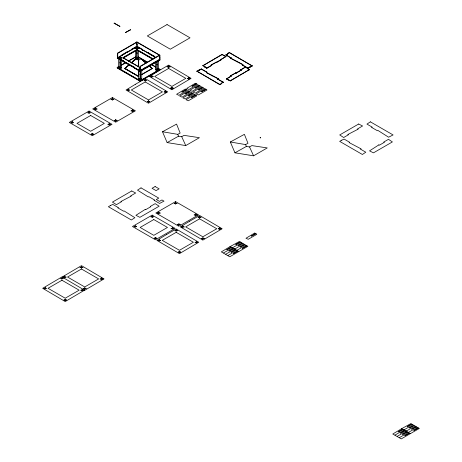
<?xml version="1.0" encoding="UTF-8"?>
<svg xmlns="http://www.w3.org/2000/svg" width="462" height="462" viewBox="0 0 462 462"><rect width="100%" height="100%" fill="white"/><g stroke="black" fill="none" stroke-linecap="round" stroke-linejoin="round"><path stroke-width="0.69" d="M149.388 66.153L152.223 68.595L149.521 65.974M138.687 70.34L138.56 76.484L124.89 68.595L129.013 64.749M131.849 62.306C138.248 55.157 139.472 57.005 145.842 63.098M138.56 70.363L138.56 76.548L124.757 68.567L129.013 64.905M131.849 62.462L136.105 58.795L138.687 60.135M129.146 64.928L124.757 68.567M131.272 63.098L136.232 58.818L138.687 57.305L138.687 66.257M136.931 42.25L117.741 53.326L117.741 55.758L117.481 55.602L117.481 53.176L136.931 41.95L159.898 55.209L159.898 60.066L140.188 71.448L134.442 68.133L134.708 67.371L134.442 68.133M159.898 60.066L159.638 55.359L136.665 42.1L137.191 46.35L117.741 57.577L117.481 58.333L117.481 55.602M137.191 44.225L136.665 44.225M117.215 55.758L117.741 55.758M122.147 55.336L122.147 54.73L127.073 51.888L127.333 52.645M131.999 49.648L131.999 49.041L136.931 46.194L142.671 49.509L142.671 50.121M117.215 58.183L122.407 55.186L122.147 55.036M123.995 54.273L125.225 53.563M136.313 47.159L127.073 52.495L127.073 51.888M122.996 58.183L122.996 57.577L136.931 49.532L152.893 58.749M123.602 57.837L136.931 50.139L152.893 59.355M122.961 61.498L123.221 60.741L122.961 61.498L140.188 71.142L150.046 65.754L149.78 64.998L149.78 65.604M142.671 49.509L142.411 50.271M158.039 68.214L159.898 69.294L159.898 69.901L140.188 81.277L117.215 68.018L117.215 67.412L119.063 66.343M121.529 64.923L125.843 62.434M128.303 61.007L135.695 56.739M119.063 66.649L117.215 67.712L140.188 80.977L159.898 69.595L158.039 68.52M121.529 65.223L125.843 62.734M128.303 61.313L135.695 57.045M117.741 57.883L134.708 67.371M154.158 56.751L154.158 56.145L148.412 52.83L148.152 53.586M148.412 53.13L141.522 49.457M145.975 63.069L141.014 58.795L138.56 60.164L136.105 58.795M124.757 68.416L126.623 67.342M126.132 67.874L124.89 68.653L124.89 68.353L138.56 76.242M154.158 56.145L153.892 56.901M159.898 55.209L140.448 66.441L140.448 68.561L140.188 68.411L140.188 66.285L159.373 55.209L159.373 60.066M140.188 68.411L139.922 68.561L140.448 68.561M159.373 59.459L139.922 70.686L140.003 68.416L140.373 68.416M150.046 65.148L159.373 59.76M159.638 59.916L140.188 70.842L117.741 58.183M141.667 74.446L152.223 68.353L152.223 68.653M141.667 74.752L152.356 68.567L149.521 66.124M117.215 67.412L140.188 80.671L159.898 69.294M204.712 67.094L204.978 66.638L204.712 67.094L206.814 68.307L211.746 65.46L211.746 65.159L206.814 68.001L202.876 65.725L222.06 54.343L226.005 56.618L221.073 59.465L226.005 56.318M202.876 65.725L222.06 54.649L226.005 56.618M221.691 83.662L221.431 83.206L221.691 83.662L219.854 84.725L196.881 71.16L201.351 68.884L206.832 72.043L206.306 72.655L206.832 72.043M227.477 53.494L227.737 53.95L227.477 53.494L229.314 52.431L252.287 65.997L247.817 68.272L242.336 65.113L242.862 64.507L242.336 65.113M196.881 71.46L201.351 69.184L206.832 72.349M225.901 54.707L231.381 58.177L225.901 55.013L229.314 52.737L252.287 65.997M225.901 55.013L227.737 53.95M211.221 64.853L221.598 59.465L216.672 62.613L216.147 62.312L211.221 65.159L211.221 64.853L211.746 65.159M242.862 64.807L230.856 58.478L231.381 57.871M230.856 58.478L231.381 58.177M206.306 72.349L218.318 78.679L217.793 79.285L218.318 78.679M230.856 58.177L242.862 64.507M206.306 72.655L218.318 78.979M230.775 75.537L241.158 70.149L236.226 73.296L235.701 72.996L230.775 75.837L230.775 75.537L231.3 76.143L226.374 78.99L231.3 75.837M240.633 69.843L245.559 67.002L240.633 70.149L240.633 69.843L241.158 70.149M221.431 83.206L223.267 82.144L219.854 84.419L196.881 71.16M242.336 64.807L247.817 67.972L252.287 65.696M226.374 78.684L230.313 80.659L249.503 69.577L230.313 80.96L226.374 78.99M247.401 68.671L247.661 68.214L247.401 68.671L249.503 69.883M167.134 142.591L178.546 136.192L181.71 136.7L184.032 135.36L199.417 137.693L185.753 145.582L167.134 142.591L162.497 131.757L176.565 124.099L180.151 133.05L177.76 134.35L162.497 131.757M260.187 137.462L260.545 137.988M260.187 137.826L260.227 137.439M234.956 152.824L246.373 146.425L249.538 146.933L251.859 145.594L267.244 147.927L253.58 155.815L234.956 152.824L230.324 141.99L244.392 134.332L247.973 143.284L245.582 144.583L230.324 141.99M62.174 277.033L81.468 265.65L104.025 278.915L84.731 290.298L61.966 276.911L42.671 288.294L65.223 301.559L84.523 290.176M231.202 247.147L226.68 249.757L231.375 247.251M223.614 252.905L232.126 247.99M232.652 247.684L241.17 242.769M233.408 248.423L228.886 251.033L233.581 248.521M225.82 254.181L234.338 249.261M234.863 248.96L243.376 244.046M235.614 249.699L231.092 252.31L235.787 249.798M228.026 255.457L236.544 250.537M237.07 250.237L245.582 245.316M237.826 250.976L233.304 253.586L237.994 251.074M402.662 429.273L398.14 431.883L402.829 429.377M395.074 435.031L403.586 430.116M404.111 429.81L412.63 424.896M404.868 430.549L400.346 433.16L405.041 430.648M397.28 436.307L405.792 431.387M406.317 431.086L414.836 426.166M407.074 431.826L402.552 434.436L407.247 431.924M399.486 437.578L408.004 432.663M408.529 432.357L417.042 427.442M409.28 433.102L404.764 435.706L409.453 433.2M141.014 58.795L145.975 62.919M136.74 47.268L137.116 47.268M136.74 47.419L137.116 47.419M135.366 48.273L136.74 48.273M137.116 48.273L138.49 48.273M136.74 48.614L137.116 48.614M136.74 48.92L137.116 48.92M136.74 49.07L137.116 49.07M136.74 52.98L137.116 52.98M136.74 53.194L137.116 53.194M119.924 56.976L120.293 56.976M119.924 57.132L120.293 57.132M119.924 57.467L118.809 57.467L118.809 57.987M120.293 57.467L121.408 57.467L121.408 57.987M136.74 57.588L135.626 57.588L135.626 58.414M137.116 57.588L138.23 57.588L138.23 58.108M118.809 57.686L119.924 57.686M120.293 57.686L121.408 57.686M119.924 57.773L118.543 57.773L118.543 68.122M120.293 57.773L121.668 57.773L121.668 58.293M135.626 57.808L136.74 57.808M137.116 57.808L138.23 57.808M135.366 57.894L136.74 57.894M137.116 57.894L138.49 57.894M118.543 57.987L119.924 57.987M120.293 57.987L121.668 57.987M135.366 58.108L136.74 58.108M119.924 58.328L120.293 58.328M119.924 58.634L120.293 58.634M119.924 58.784L120.293 58.784M119.924 59.084L120.293 59.084L120.293 56.826L119.924 56.826L119.924 68.919M119.924 62.688L120.293 62.688M119.924 62.907L120.293 62.907M156.826 64.57L157.196 64.57M156.826 64.784L157.196 64.784M119.924 67.302L118.809 67.302L118.809 68.122M120.293 67.302L121.408 67.302L121.408 68.122M118.809 67.516L119.924 67.516M120.293 67.516L121.408 67.516M118.543 67.608L119.924 67.608M120.293 67.608L121.668 67.608M118.543 67.822L119.924 67.822M120.293 67.822L121.668 67.822M119.924 68.162L120.293 68.162M119.924 68.463L120.293 68.463M119.924 68.613L120.293 68.613M140.003 68.572L140.373 68.572M140.003 68.722L140.373 68.722M140.373 69.063L138.889 69.063L138.889 69.583M156.826 69.184L155.706 69.184L155.706 70.005M157.196 69.184L158.31 69.184L158.31 70.005M138.889 69.277L140.373 69.277M140.003 69.369L138.629 69.369L138.629 69.883M155.706 69.398L156.826 69.398M157.196 69.398L158.31 69.398M155.446 69.491L156.826 69.491M157.196 69.491L158.57 69.491M138.629 69.583L140.003 69.583M155.446 69.704L156.826 69.704M157.196 69.704L158.57 69.704M140.003 69.924L140.373 69.924M156.826 70.045L157.196 70.045M140.003 70.224L140.373 70.224M140.003 70.374L140.373 70.68M156.826 70.345L157.196 70.345M156.826 70.495L157.196 70.495M140.003 74.284L140.373 74.284M140.003 74.498L140.373 74.498M140.003 78.898L138.889 78.898L138.889 79.718M140.373 78.898L141.488 78.898L141.488 79.718M138.889 79.112L140.003 79.112M140.373 79.112L141.488 79.112M138.629 79.198L140.003 79.198M140.373 79.198L141.747 79.198M138.629 79.412L140.003 79.412M140.373 79.412L141.747 79.412M140.003 79.753L140.373 79.753M140.003 80.059L140.373 80.059M140.003 80.209L140.373 80.209M138.56 76.484L138.427 70.34M245.559 67.302L249.503 69.577M240.633 70.149L241.158 70.455M221.073 59.165L221.598 59.465M221.073 59.465L221.598 59.771M230.775 75.837L231.3 76.143M211.221 65.159L211.746 65.46M202.876 65.419L204.978 66.638M217.793 78.979L223.267 82.144M217.793 79.285L223.267 82.45M136.931 46.5L155.723 57.352M137.503 47.136L140.373 48.793M155.723 57.652L148.412 53.436L148.412 52.83M152.893 59.055L136.931 49.838L122.996 57.883L140.188 67.804M131.999 49.041L132.265 49.798M138.173 56.745L147.482 62.122M151.207 64.276L155.555 66.782M138.173 57.051L147.482 62.428M151.207 64.576L155.555 67.088M151.114 67.7L152.356 68.416M122.147 54.73L122.407 55.492M122.996 57.577L140.188 67.498M117.741 57.577L123.221 60.741M230.365 246.668L232.207 247.73M232.577 247.944L234.413 249.006M234.783 249.22L236.625 250.277M236.989 250.491L238.831 251.553M401.825 428.794L403.667 429.856M404.031 430.07L405.873 431.133M406.242 431.341L408.079 432.403M408.448 432.617L410.291 433.679M249.538 146.933L253.58 155.815M181.71 136.7L185.753 145.582M245.582 144.583L246.373 146.425M177.76 134.35L178.546 136.192M250.185 66.909L250.185 67.215M249.919 66.759L249.919 67.059M247.817 67.972L247.817 68.272M237.122 61.186L237.122 61.492M236.596 61.492L236.596 61.793M236.226 72.996L236.226 73.296M235.701 72.69L235.701 72.996M230.313 80.659L230.313 80.96M229.314 52.431L229.314 52.737M228.476 79.597L228.476 79.897M228.211 79.747L228.211 80.053M224.162 55.255L224.162 55.561M223.903 55.405L223.903 55.711M222.06 54.343L222.06 54.649M219.854 84.419L219.854 84.725M216.672 62.312L216.672 62.613M216.147 62.006L216.147 62.312M212.572 75.364L212.572 75.664M212.046 75.664L212.046 75.97M206.814 68.001L206.814 68.307M201.351 68.884L201.351 69.184M199.249 70.097L199.249 70.397M198.983 69.947L198.983 70.247M158.57 60.574L158.57 70.005M157.196 61.307L157.196 70.802M156.826 61.365L156.826 70.802M155.446 62.462L155.446 70.005M141.747 70.068L141.747 79.718M140.373 71.021L140.373 80.509M140.188 68.717L140.188 71.448M140.188 80.671L140.188 81.277M140.003 71.021L140.003 80.509M138.629 70.068L138.629 79.718M138.49 48.579L138.49 48.06L135.366 48.06L135.366 48.579M138.49 50.381L138.56 66.285M138.427 57.305L138.427 66.257M138.23 48.273L138.23 47.759L135.626 47.759L135.626 48.273M137.116 49.37L137.116 47.112L136.74 47.112L136.74 49.37M137.116 49.931L137.116 58.2M136.931 41.95L136.931 46.801M136.931 49.532L136.931 50.139M136.74 49.931L136.74 58.755M135.366 50.381L135.366 58.414M128.967 64.056L128.967 64.663M128.702 64.206L128.702 64.813M121.668 59.881L121.668 68.122M120.293 59.425L120.293 68.919M117.481 55.908L117.481 58.333M114.27 23.1L114.01 23.25L120.016 26.415L114.27 23.1M130.33 29.73L125.404 32.577L130.596 29.886L130.33 29.73M167.048 24.555L147.338 35.938L170.311 49.203L190.021 37.82L167.048 24.555M159.638 57.484L159.373 57.64L159.898 57.64L159.638 57.484M89.039 111.053L69.329 122.436L92.302 135.695L112.012 124.313L89.039 111.053M112.433 97.546L92.718 108.928L115.691 122.193L135.406 110.811L112.433 97.546M135.378 84.298L126.045 89.992L148.493 103.251L167.683 91.869L145.235 78.609L135.378 84.298M158.772 70.796L149.44 76.484L171.887 89.749L191.072 78.367L168.624 65.102L158.772 70.796M145.235 81.947L131.306 89.992L148.493 99.913L162.422 91.869L145.235 81.947M168.624 68.44L154.695 76.484L171.887 86.411L185.816 78.367L168.624 68.44M90.668 115.483L77.004 123.371L90.668 131.266L104.337 123.371L90.668 115.483M185.187 89.108L176.588 94.283L178.875 95.299L187.393 90.385L186.683 89.668L181.901 92.129L186.423 89.518L185.187 89.108M195.276 83.281L186.683 88.456L188.97 89.472L197.488 84.558L196.777 83.841L191.99 86.302L196.512 83.691L195.276 83.281M188.34 90.933L179.747 96.108L182.034 97.124L190.546 92.204L189.836 91.493L185.054 93.948L189.576 91.343L188.34 90.933M198.435 85.106L189.836 90.281L192.123 91.297L200.641 86.377L199.93 85.666L195.149 88.121L199.665 85.516L198.435 85.106M191.493 92.752L182.9 97.927L185.187 98.943L193.699 94.029L192.989 93.312L188.207 95.773L192.729 93.162L191.493 92.752M201.588 86.925L192.989 92.1L195.276 93.116L203.794 88.202L203.084 87.485L198.302 89.946L202.824 87.335L201.588 86.925M194.646 94.571L186.053 99.746L188.34 100.762L196.852 95.848L196.148 95.132L191.36 97.592L195.882 94.981L194.646 94.571M204.741 88.744L196.148 93.919L198.435 94.935L206.947 90.021L206.237 89.305L201.455 91.765L205.977 89.154L204.741 88.744M131.722 190.962L112.428 202.108L116.424 204.654L121.35 201.807L120.882 201.536L131.208 196.119L130.74 195.848L135.666 193L131.722 190.962M110.482 205.503L108.379 206.716L131.352 219.981L134.881 217.706L124.07 210.92L123.602 211.192L117.856 207.877L118.33 207.605L112.797 204.412L110.482 205.503M141.025 187.872L137.497 190.148L148.308 196.928L148.776 196.656L154.522 199.971L154.048 200.242L159.586 203.442L163.998 201.132L161.948 199.948L159.482 201.374L156.312 199.544L158.778 198.117L141.025 187.872M155.117 186.532L152.067 188.294L156.064 190.598L159.113 188.837L155.117 186.532M145.311 209.344L135.926 215.304L139.865 217.342L159.165 206.202L155.168 203.65L150.237 206.497L150.71 206.768L145.778 209.615L145.311 209.344M152.171 215.119L132.461 226.501L155.434 239.766L175.144 228.384L152.171 215.119M175.566 201.617L155.85 212.994L178.823 226.259L198.539 214.876L175.566 201.617M153.8 219.554L140.136 227.443L153.8 235.331L167.469 227.443L153.8 219.554M61.966 280.249L48.036 288.294L65.223 298.215L79.158 290.176L61.966 280.249M81.468 268.988L67.539 277.033L84.731 286.96L98.66 278.915L81.468 268.988M166.337 234.679L156.901 240.373L179.458 253.632L198.752 242.25L176.195 228.99L166.337 234.679M189.732 221.177L180.29 226.865L202.847 240.13L222.141 228.748L199.59 215.483L189.732 221.177M358.651 124.012L339.726 134.939L343.664 137.52L348.331 134.823L347.805 134.523L358.189 129.135L357.663 128.829L362.589 125.987L358.651 124.012M176.195 232.328L162.266 240.373L179.458 250.294L193.387 242.25L176.195 232.328M199.59 218.821L185.66 226.865L202.847 236.792L216.776 228.748L199.59 218.821M370.368 121.829L366.955 124.105L372.17 127.114L371.644 127.42L377.39 130.734L377.916 130.428L388.611 137.214L393.081 134.939L370.368 121.829M341.776 140.159L339.674 141.372L362.381 154.481L365.8 152.206L360.579 149.197L361.105 148.891L349.093 142.562L349.618 142.261L344.138 139.097L341.776 140.159M378.863 144.877L369.531 150.872L373.475 152.847L392.394 141.921L388.455 139.339L383.789 142.03L384.315 142.336L379.389 145.184L378.863 144.877M229.92 246.714L221.327 251.888L229.787 256.774L247.869 246.333L247.037 245.853L242.342 248.365L246.864 245.755L244.831 244.577L240.136 247.089L244.658 244.479L242.619 243.307L237.93 245.813L242.452 243.203L240.413 242.03L235.718 244.542L240.24 241.932L239.408 241.447L229.92 246.714M254.574 233.085L245.98 238.259L248.267 239.276L256.78 234.361L256.029 233.622L251.334 236.134L255.856 233.524L254.574 233.085M232.467 247.58L231.941 247.88L232.836 247.794L232.467 247.58M234.679 248.851L234.153 249.157L235.043 249.064L234.679 248.851M236.885 250.127L236.359 250.433L237.254 250.34L236.885 250.127M401.38 428.84L392.787 434.014L401.247 438.9L419.329 428.459L418.497 427.979L413.802 430.492L418.324 427.881L416.291 426.703L411.596 429.215L416.118 426.605L414.079 425.427L409.39 427.939L413.906 425.329L411.873 424.156L407.178 426.663L411.7 424.052L410.868 423.573L401.38 428.84M403.927 429.706L403.401 430.007L404.296 429.914L403.927 429.706M406.138 430.977L405.613 431.283L406.502 431.19L406.138 430.977M408.344 432.253L407.819 432.559L408.714 432.467L408.344 432.253M168.815 65.87L168.439 65.87L168.439 66.667L167.065 66.88L168.439 66.88L168.439 67.671L168.815 67.671L168.815 66.88L170.189 66.88L168.815 66.667L168.815 65.87M151.992 75.583L151.617 75.583L151.617 76.374L150.242 76.594L151.617 76.594L151.617 77.385L151.992 77.385L151.992 76.594L153.367 76.594L151.992 76.374L151.992 75.583M188.894 77.466L188.519 77.466L188.519 78.257L187.145 78.471L188.519 78.471L188.519 79.268L188.894 79.268L188.894 78.471L190.269 78.471L188.894 78.257L188.894 77.466M145.42 79.528L145.051 79.528L145.051 80.169L143.936 80.388L145.051 80.388L145.051 81.029L145.42 81.029L145.42 80.388L146.535 80.388L145.42 80.169L145.42 79.528M172.072 87.179L171.702 87.179L171.702 87.971L170.322 88.184L171.702 88.184L171.702 88.981L172.072 88.981L172.072 88.184L173.446 88.184L172.072 87.971L172.072 87.179M128.598 89.241L128.228 89.241L128.228 89.882L127.114 90.096L128.228 90.096L128.228 90.743L128.598 90.743L128.598 90.096L129.712 90.096L128.598 89.882L128.598 89.241M165.5 91.118L165.13 91.118L165.13 91.765L164.016 91.978L165.13 91.978L165.13 92.625L165.5 92.625L165.5 91.978L166.615 91.978L165.5 91.765L165.5 91.118M112.618 98.314L112.249 98.314L112.249 99.111L110.868 99.324L112.249 99.324L112.249 100.115L112.618 100.115L112.618 99.324L113.993 99.324L112.618 99.111L112.618 98.314M148.677 100.832L148.308 100.832L148.308 101.478L147.193 101.692L148.308 101.692L148.308 102.333L148.677 102.333L148.677 101.692L149.792 101.692L148.677 101.478L148.677 100.832M95.796 108.027L95.426 108.027L95.426 108.818L94.052 109.038L95.426 109.038L95.426 109.829L95.796 109.829L95.796 109.038L97.17 109.038L95.796 108.818L95.796 108.027M132.698 109.91L132.328 109.91L132.328 110.701L130.954 110.915L132.328 110.915L132.328 111.712L132.698 111.712L132.698 110.915L134.072 110.915L132.698 110.701L132.698 109.91M89.224 111.971L88.854 111.971L88.854 112.612L87.74 112.826L88.854 112.826L88.854 113.473L89.224 113.473L89.224 112.826L90.338 112.826L89.224 112.612L89.224 111.971M115.875 119.618L115.506 119.618L115.506 120.415L114.131 120.628L115.506 120.628L115.506 121.425L115.875 121.425L115.875 120.628L117.25 120.628L115.875 120.415L115.875 119.618M72.407 121.685L72.032 121.685L72.032 122.326L70.917 122.54L72.032 122.54L72.032 123.187L72.407 123.187L72.407 122.54L73.522 122.54L72.407 122.326L72.407 121.685M109.309 123.562L108.934 123.562L108.934 124.209L107.819 124.422L108.934 124.422L108.934 125.063L109.309 125.063L109.309 124.422L110.424 124.422L109.309 124.209L109.309 123.562M92.487 133.275L92.111 133.275L92.111 133.922L90.997 134.136L92.111 134.136L92.111 134.777L92.487 134.777L92.487 134.136L93.601 134.136L92.487 133.922L92.487 133.275M175.687 202.385L175.445 203.211L174.007 203.355L175.445 203.355L175.445 204.187L175.687 203.355L177.125 203.355L175.687 203.211L175.687 202.385M158.864 212.093L158.622 212.924L157.184 213.069L158.622 213.069L158.622 213.894L158.864 213.069L160.302 213.069L158.864 212.924L158.864 212.093M195.767 213.975L195.524 214.807L194.086 214.946L195.524 214.946L195.524 215.777L195.767 214.946L197.205 214.946L195.767 214.807L195.767 213.975M152.293 216.037L152.05 216.718L150.872 216.857L152.05 216.857L152.293 217.538L152.293 216.857L153.476 216.857L152.293 216.718L152.293 216.037M199.711 216.251L199.468 217.082L198.025 217.227L199.468 217.227L199.468 218.052L199.711 217.227L201.149 217.227L199.711 217.082L199.711 216.251M178.944 223.689L178.702 224.52L177.264 224.659L178.702 224.659L178.702 225.491L178.944 224.659L180.388 224.659L178.944 224.52L178.944 223.689M135.476 225.751L135.227 226.432L134.049 226.571L135.227 226.571L135.227 227.252L135.476 226.571L136.654 226.571L135.476 226.432L135.476 225.751M182.888 225.964L182.646 226.796L181.208 226.934L182.646 226.934L182.646 227.766L182.888 226.934L184.326 226.934L182.888 226.796L182.888 225.964M172.378 227.633L172.13 228.315L170.952 228.453L172.13 228.453L172.13 229.135L172.378 228.453L173.556 228.453L172.378 228.315L172.378 227.633M219.791 227.847L219.548 228.678L218.11 228.817L219.548 228.817L219.548 229.649L219.791 228.817L221.229 228.817L219.791 228.678L219.791 227.847M176.317 229.909L176.074 230.59L174.896 230.729L176.074 230.729L176.074 231.41L176.317 230.729L177.495 230.729L176.317 230.59L176.317 229.909M155.555 237.341L155.313 238.022L154.129 238.167L155.313 238.167L155.313 238.848L155.555 238.167L156.733 238.167L155.555 238.022L155.555 237.341M202.968 237.555L202.726 238.386L201.288 238.531L202.726 238.531L202.726 239.362L202.968 238.531L204.406 238.531L202.968 238.386L202.968 237.555M159.494 239.622L159.251 240.298L158.073 240.442L159.251 240.442L159.251 241.124L159.494 240.442L160.678 240.442L159.494 240.298L159.494 239.622M196.396 241.499L196.154 242.18L194.976 242.325L196.154 242.325L196.154 243.006L196.396 242.325L197.58 242.325L196.396 242.18L196.396 241.499M179.579 251.213L179.331 251.894L178.153 252.033L179.331 252.033L179.331 252.714L179.579 252.033L180.757 252.033L179.579 251.894L179.579 251.213M81.595 266.418L81.347 267.25L79.909 267.394L81.347 267.394L81.347 268.22L81.595 267.394L83.033 267.394L81.595 267.25L81.595 266.418M64.772 276.132L64.53 276.963L63.086 277.102L64.53 277.102L64.772 277.933L64.772 277.102L66.21 277.102L64.772 276.963L64.772 276.132M62.087 277.829L61.844 278.511L60.666 278.65L61.844 278.65L61.844 279.331L62.087 278.65L63.265 278.65L62.087 278.511L62.087 277.829M101.675 278.014L101.426 278.846L99.988 278.984L101.426 278.984L101.426 279.816L101.675 278.984L103.113 278.984L101.675 278.846L101.675 278.014M45.264 287.543L45.022 288.224L43.844 288.363L45.022 288.363L45.022 289.045L45.264 288.363L46.443 288.363L45.264 288.224L45.264 287.543M84.852 287.722L84.61 288.554L83.166 288.698L84.61 288.698L84.61 289.53L84.852 288.698L86.29 288.698L84.852 288.554L84.852 287.722M82.167 289.426L81.924 290.107L80.746 290.246L81.924 290.246L81.924 290.927L82.167 290.246L83.345 290.246L82.167 290.107L82.167 289.426M65.344 299.133L65.102 299.815L63.923 299.959L65.102 299.959L65.102 300.641L65.344 299.959L66.528 299.959L65.344 299.815L65.344 299.133M154.972 62.306L154.712 62.151L154.972 62.913L154.972 62.306M145.114 67.995L144.854 67.845L145.114 68.601L145.114 67.995"/></g></svg>
